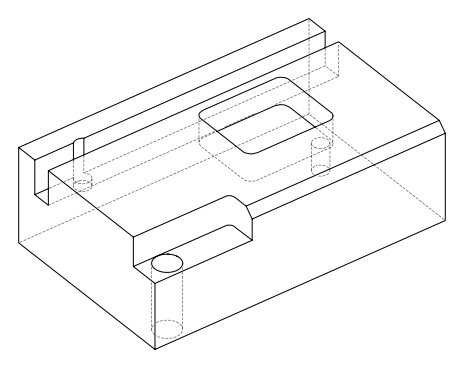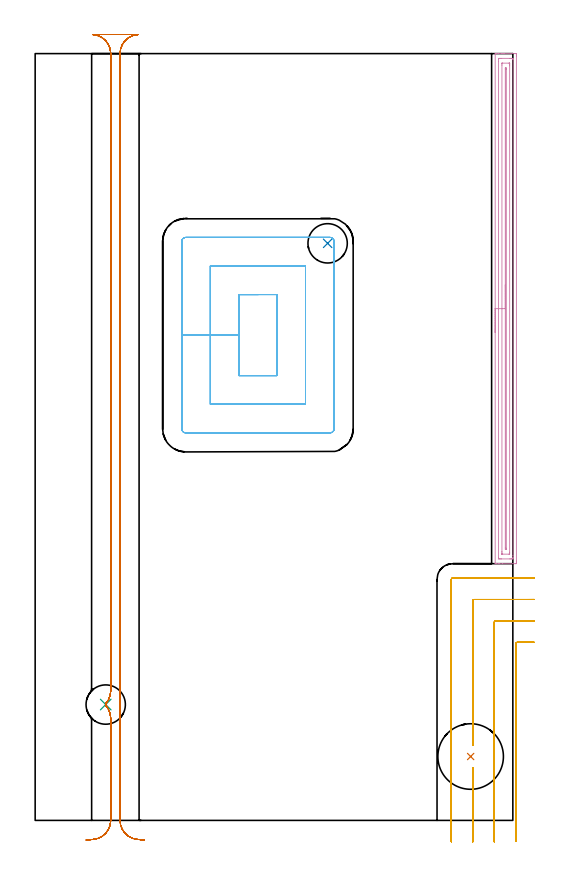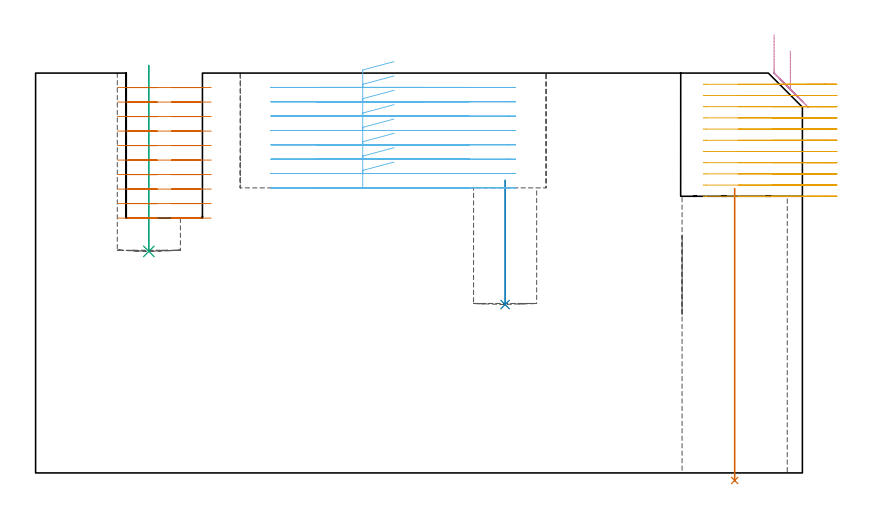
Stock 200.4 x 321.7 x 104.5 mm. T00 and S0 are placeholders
(PLAN: 7 operations, 4 tool changes, 44.4 min)
(1 INDEXABLE_INSERT_DRILL_THROUGH_HOLE_FROM_SOLID | STEP1HOLE | NXT0302_026 | 0.31 min | 62033 mm3)
(2 INDEXABLE_INSERT_DRILL_BLIND_HOLE_FROM_SOLID | STEP1POCKET | NXT0302_004 | 0.14 min | 12877 mm3)
(3 INDEXABLE_INSERT_DRILL_BLIND_HOLE_FROM_SOLID_1 | STEP1POCKET_1 | NXT0302_004 | 0.2 min | 9911 mm3)
(4 AREA_MILL | FG_CHAMFER_SURFACE | UGT0205_001 | 7.01 min | 8682 mm3)
(5 MILL_CORNER_NOTCH_RECTANGULAR | CORNER_NOTCH_RECTANGULAR | NXT0201_011 | Follow Part, ap 3, ae 75% | 11.6 min | 90666 mm3)
(6 MILL_RECTANGULAR_POCKET | POCKET_RECTANGULAR_STRAIGHT | NXT0201_012 | Follow Part, ap 4, ae 75% | 10.62 min | 226114 mm3)
(7 MILL_RECTANGULAR_SLOT | SLOT_RECTANGULAR | NXT0201_012 | Follow Part, ap 4, ae 75% | 14.52 min | 235250 mm3)
(TOOL NXT0302_026 | Index. Insert Drill 27.5mm [880-D2750L32-03] | D27.5 PA176 FL83 Z2)
(TOOL NXT0302_004 | Index. Insert Drill 16.5mm [880-D1650L20-05] | D16.5 PA176 FL83 Z2)
(TOOL UGT0205_001 | Chamfer Mill 20 x 3 x 45 deg. | D20 FL50 Z2)
(TOOL NXT0201_011 | ENDMILL 12mm [2P460-1200-NA 1630] | D12 FL38 Z6)
(TOOL NXT0201_012 | ENDMILL 16mm [2P460-1600-NA 1630] | D16 FL38 Z6)
(OP 1 INDEXABLE_INSERT_DRILL_THROUGH_HOLE_FROM_SOLID)
G17 G21 G94 G90
T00 M6
G54
G17 G0 G90 X182.7 Y26.8 S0 M3
G43 Z114.5 H1
G94 G81 G98 Z-1.98 F250. R74.3
G80
M5
M2
(OP 2 INDEXABLE_INSERT_DRILL_BLIND_HOLE_FROM_SOLID)
G17 G21 G94 G90
T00 M6
G54
G17 G0 G90 X122.7 Y242.1 S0 M3
G43 Z114.5 H1
G94 G81 G98 Z44. F250. R76.5
G80
M5
M2
(OP 3 INDEXABLE_INSERT_DRILL_BLIND_HOLE_FROM_SOLID_1)
G17 G21 G94 G90
T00 M6
G54
G17 G0 G90 X29.6 Y48.6 S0 M3
G43 Z114.5 H1
G94 G81 G98 Z57.9 F250. R106.5
G80
M5
M2
(OP 4 AREA_MILL)
G17 G21 G94 G90
T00 M6
G54
G17 G0 G90 X193. Y204.7 S1061 M3
G43 Z114.5 H0
G94 G1 Y204.738 Z113.628 F250.
Y204.852 Z112.763
Y205.041 Z111.912
Y205.303 Z111.08
Y205.637 Z110.274
Y206.04 Z109.5
Y206.508 Z108.764
Y207.04 Z108.072
Y207.629 Z107.429
Y208.272 Z106.839
Y208.964 Z106.308
Y209.7 Z105.84
Y210.474 Z105.437
Y211.28 Z105.103
Y212.112 Z104.841
Y212.963 Z104.652
Y213.828 Z104.538
Y214.7 Z104.5
Y321.521
X193.003 Y321.691 Z104.488
X193.013 Y321.693 Z104.478
X193.38 Y321.7 Z104.12
X193.652 Z103.847
X194.359 Z103.136
X195.595 Z101.902
X196.125 Z101.369
X196.743 Z100.752
X201.159 Z96.338
X201.424 Y321.697 Z96.073
X201.892 Y321.691 Z95.606
X201.895 Y321.551 Z95.603
X201.899 Y321.074 Z95.601
X201.9 Y320.593 Z95.6
Y108.738
X201.899 Y108.326 Z95.601
X201.895 Y107.849 Z95.603
X201.892 Y107.709 Z95.606
X201.424 Y107.7 Z96.073
X196.125 Z101.369
X194.712 Z102.784
X194.359 Z103.136
X193.652 Z103.847
X193.381 Z104.119
X193.014 Z104.477
X193.003 Y107.707 Z104.488
X193. Y107.879 Z104.5
Y214.7
X194.414 Z103.086
Y318.336
X194.415 Y319.229 Z103.085
X194.417 Y319.286 Z103.083
X194.432 Y319.69 Z103.068
X194.836 Y319.698 Z102.664
X195.242 Y319.699 Z102.258
X195.717 Y319.7 Z101.783
X199.249 Z98.251
X199.658 Z97.842
X200.135 Y319.697 Z97.365
X200.372 Y319.69 Z97.128
X200.479 Y319.674 Z97.021
X200.485 Y319.343 Z97.015
Y319.286
X200.486 Y111.063 Z97.014
X200.485 Y110.171 Z97.015
X200.483 Y110.114 Z97.017
X200.468 Y109.71 Z97.032
X200.064 Y109.702 Z97.436
X199.658 Y109.701 Z97.842
X199.183 Y109.7 Z98.317
X195.651 Z101.849
X195.242 Y109.701 Z102.258
X194.765 Y109.703 Z102.735
X194.528 Y109.71 Z102.972
X194.421 Y109.726 Z103.079
X194.415 Y110.057 Z103.085
Y110.114
X194.414 Y214.7 Z103.086
X195.828 Z101.672
X195.829 Y316.905 Z101.671
X195.831 Y317.499 Z101.669
X195.834 Y317.648 Z101.666
X195.835 Y317.679 Z101.665
X195.861 Y317.69 Z101.639
X195.93 Y317.696 Z101.57
X196.125 Y317.699 Z101.375
X198.775 Z98.725
X198.974 Y317.697 Z98.526
X199.03 Y317.694 Z98.47
X199.061 Y317.69 Z98.439
X199.065 Y317.676 Z98.435
X199.068 Y317.599 Z98.432
X199.07 Y317.499 Z98.43
X199.071 Y317.199 Z98.429
Y316.605
Y112.495
X199.069 Y111.901 Z98.431
X199.066 Y111.752 Z98.434
X199.065 Y111.721 Z98.435
X199.039 Y111.71 Z98.461
X198.97 Y111.704 Z98.53
X198.775 Y111.701 Z98.725
X196.125 Z101.375
X195.926 Y111.703 Z101.574
X195.87 Y111.706 Z101.63
X195.839 Y111.71 Z101.661
X195.835 Y111.724 Z101.665
X195.832 Y111.801 Z101.668
X195.83 Y111.901 Z101.67
X195.829 Y112.201 Z101.671
X195.828 Y112.795 Z101.672
Y214.7
X197.243 Z100.257
Y315.237
X197.244 Y315.472 Z100.256
X197.25 Y315.674 Z100.25
X197.45 Y315.69 Z100.05
X197.65 Y315.674 Z99.85
X197.654 Y315.474 Z99.846
X197.657 Y315.054 Z99.843
Y114.163
X197.656 Y113.928 Z99.844
X197.651 Y113.726 Z99.849
X197.45 Y113.71 Z100.05
X197.249 Y113.726 Z100.251
X197.246 Y113.926 Z100.254
X197.243 Y114.346 Z100.257
Y214.7
Y215.572 Z100.295
Y216.436 Z100.409
Y217.288 Z100.598
Y218.12 Z100.86
Y218.926 Z101.194
Y219.7 Z101.597
Y220.436 Z102.066
Y221.128 Z102.597
Y221.771 Z103.186
Y222.36 Z103.829
Y222.891 Z104.522
Y223.36 Z105.257
Y223.763 Z106.031
Y224.097 Z106.837
Y224.359 Z107.669
Y224.548 Z108.521
Y224.662 Z109.386
Y224.7 Z110.257
G0 Z114.5
M5
M2
(OP 5 MILL_CORNER_NOTCH_RECTANGULAR)
G17 G21 G94 G90
T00 M6
G54
G17 G0 G90 X209.4 Y74.717 S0 M3
G43 Z114.5 H1
Z101.573
G94 G1 X206.4 Y74.7 F250.
X206.251 F500.
X202.196
G3 X201.6 Y74.104 R0.6
G1 Y-5.879
Y-8.879 F250.
G0 Z114.5
X209.4 Y83.725
Z101.573
G1 X206.4 Y83.701
X206.251 Y83.7 F500.
X193.196
G3 X192.6 Y83.104 R0.6
G1 Y-6.
Y-9. F250.
G0 Z114.5
X209.4 Y92.751
Z101.573
G1 X206.4 Y92.701
X206.251 Y92.7 F500.
X184.197
G3 X183.6 Y92.103 R0.6
G1 Y34.493
Y31.493 F250.
G0 Z114.5
Y22.104
Z101.573
G1 Y19.104
Y-6. F500.
Y-9. F250.
G0 Z114.5
X209.251 Y101.7
Z101.573
G1 X206.251
X175.2 F500.
G3 X174.6 Y101.1 R0.6
G1 Y-6.
Y-9. F250.
G0 Z114.5
X209.4 Y74.7
Z98.645
G1 X206.4
X202.196 F500.
G3 X201.6 Y74.104 R0.6
G1 Y-5.879
Y-8.879 F250.
G0 Z114.5
X209.4 Y83.7
Z98.645
G1 X206.4
X193.197 F500.
G3 X192.6 Y83.103 R0.6
G1 Y-6.
Y-9. F250.
G0 Z114.5
X209.4 Y92.7
Z98.645
G1 X206.4
X184.197 F500.
G3 X183.6 Y92.103 R0.6
G1 Y34.493
Y31.493 F250.
G0 Z114.5
Y22.104
Z98.645
G1 Y19.104
Y-6. F500.
Y-9. F250.
G0 Z114.5
X209.4 Y101.7
Z98.645
G1 X206.4
X175.2 F500.
G3 X174.6 Y101.1 R0.6
G1 Y-6.
Y-9. F250.
G0 Z114.5
X209.4 Y74.7
Z95.718
G1 X206.4
X202.196 F500.
G3 X201.6 Y74.104 R0.6
G1 Y-5.879
Y-8.879 F250.
G0 Z114.5
X209.4 Y83.7
Z95.718
G1 X206.4
X193.196 F500.
G3 X192.6 Y83.104 R0.6
G1 Y-6.
Y-9. F250.
G0 Z114.5
X209.4 Y92.7
Z95.718
G1 X206.4
X184.197 F500.
G3 X183.6 Y92.103 R0.6
G1 Y34.494
Y31.494 F250.
G0 Z114.5
Y22.104
Z95.718
G1 Y19.104
Y-6. F500.
Y-9. F250.
G0 Z114.5
X209.4 Y101.7
Z95.718
G1 X206.4
X175.2 F500.
G3 X174.6 Y101.1 R0.6
G1 Y-6.
Y-9. F250.
G0 Z114.5
X209.4 Y74.7
Z92.791
G1 X206.4
X202.196 F500.
G3 X201.6 Y74.104 R0.6
G1 Y-5.879
Y-8.879 F250.
G0 Z114.5
X209.4 Y83.7
Z92.791
G1 X206.4
X193.197 F500.
G3 X192.6 Y83.103 R0.6
G1 Y-6.
Y-9. F250.
G0 Z114.5
X209.4 Y92.7
Z92.791
G1 X206.4
X184.197 F500.
G3 X183.6 Y92.103 R0.6
G1 Y34.494
Y31.494 F250.
G0 Z114.5
Y22.105
Z92.791
G1 Y19.105
Y-6. F500.
Y-9. F250.
G0 Z114.5
X209.4 Y101.7
Z92.791
G1 X206.4
X175.2 F500.
G3 X174.6 Y101.1 R0.6
G1 Y-6.
Y-9. F250.
G0 Z114.5
X209.4 Y74.7
Z89.864
G1 X206.4
X202.196 F500.
G3 X201.6 Y74.104 R0.6
G1 Y-5.879
Y-8.879 F250.
G0 Z114.5
X209.4 Y83.7
Z89.864
G1 X206.4
X193.197 F500.
G3 X192.6 Y83.103 R0.6
G1 Y-6.
Y-9. F250.
G0 Z114.5
X209.4 Y92.7
Z89.864
G1 X206.4
X184.197 F500.
G3 X183.6 Y92.103 R0.6
G1 Y34.494
Y31.494 F250.
G0 Z114.5
Y22.105
Z89.864
G1 Y19.105
Y-6. F500.
Y-9. F250.
G0 Z114.5
X209.4 Y101.7
Z89.864
G1 X206.4
X175.2 F500.
G3 X174.6 Y101.1 R0.6
G1 Y-6.
Y-9. F250.
G0 Z114.5
X209.4 Y74.7
Z86.936
G1 X206.4
X202.196 F500.
G3 X201.6 Y74.104 R0.6
G1 Y-5.879
Y-8.879 F250.
G0 Z114.5
X209.4 Y83.7
Z86.936
G1 X206.4
X193.197 F500.
G3 X192.6 Y83.103 R0.6
G1 Y-6.
Y-9. F250.
G0 Z114.5
X209.4 Y92.7
Z86.936
G1 X206.4
X184.197 F500.
G3 X183.6 Y92.103 R0.6
G1 Y34.494
Y31.494 F250.
G0 Z114.5
Y22.104
Z86.936
G1 Y19.104
Y-6. F500.
Y-9. F250.
G0 Z114.5
X209.4 Y101.7
Z86.936
G1 X206.4
X175.2 F500.
G3 X174.6 Y101.1 R0.6
G1 Y-6.
Y-9. F250.
G0 Z114.5
X209.4 Y74.7
Z84.009
G1 X206.4
X202.196 F500.
G3 X201.6 Y74.104 R0.6
G1 Y-5.879
Y-8.879 F250.
G0 Z114.5
X209.4 Y83.7
Z84.009
G1 X206.4
X193.196 F500.
G3 X192.6 Y83.104 R0.6
G1 Y-6.
Y-9. F250.
G0 Z114.5
X209.4 Y92.7
Z84.009
G1 X206.4
X184.197 F500.
G3 X183.6 Y92.103 R0.6
G1 Y34.494
Y31.494 F250.
G0 Z114.5
Y22.104
Z84.009
G1 Y19.104
Y-6. F500.
Y-9. F250.
G0 Z114.5
X209.4 Y101.7
Z84.009
G1 X206.4
X175.2 F500.
G3 X174.6 Y101.1 R0.6
G1 Y-6.
Y-9. F250.
G0 Z114.5
X209.4 Y74.7
Z81.082
G1 X206.4
X202.196 F500.
G3 X201.6 Y74.104 R0.6
G1 Y-5.879
Y-8.879 F250.
G0 Z114.5
X209.4 Y83.7
Z81.082
G1 X206.4
X193.196 F500.
G3 X192.6 Y83.104 R0.6
G1 Y-6.
Y-9. F250.
G0 Z114.5
X209.4 Y92.7
Z81.082
G1 X206.4
X184.197 F500.
G3 X183.6 Y92.103 R0.6
G1 Y34.493
Y31.493 F250.
G0 Z114.5
Y22.104
Z81.082
G1 Y19.104
Y-6. F500.
Y-9. F250.
G0 Z114.5
X209.4 Y101.7
Z81.082
G1 X206.4
X175.2 F500.
G3 X174.6 Y101.1 R0.6
G1 Y-6.
Y-9. F250.
G0 Z114.5
X209.4 Y74.7
Z78.155
G1 X206.4
X202.196 F500.
G3 X201.6 Y74.104 R0.6
G1 Y-5.879
Y-8.879 F250.
G0 Z114.5
X209.4 Y83.7
Z78.155
G1 X206.4
X193.196 F500.
G3 X192.6 Y83.104 R0.6
G1 Y-6.
Y-9. F250.
G0 Z114.5
X209.4 Y92.7
Z78.155
G1 X206.4
X184.197 F500.
G3 X183.6 Y92.103 R0.6
G1 Y34.493
Y31.493 F250.
G0 Z114.5
Y22.104
Z78.155
G1 Y19.104
Y-6. F500.
Y-9. F250.
G0 Z114.5
X209.4 Y101.7
Z78.155
G1 X206.4
X175.2 F500.
G3 X174.6 Y101.1 R0.6
G1 Y-6.
Y-9. F250.
G0 Z114.5
X209.4 Y74.7
Z75.227
G1 X206.4
X202.196 F500.
G3 X201.6 Y74.104 R0.6
G1 Y-5.879
Y-8.879 F250.
G0 Z114.5
X209.4 Y83.7
Z75.227
G1 X206.4
X193.197 F500.
G3 X192.6 Y83.103 R0.6
G1 Y-6.
Y-9. F250.
G0 Z114.5
X209.4 Y92.7
Z75.227
G1 X206.4
X184.197 F500.
G3 X183.6 Y92.103 R0.6
G1 Y34.494
Y31.494 F250.
G0 Z114.5
Y22.104
Z75.227
G1 Y19.104
Y-6. F500.
Y-9. F250.
G0 Z114.5
X209.4 Y101.7
Z75.227
G1 X206.4
X175.2 F500.
G3 X174.6 Y101.1 R0.6
G1 Y-6.
Y-9. F250.
G0 Z114.5
X209.4 Y74.7
Z72.3
G1 X206.4
X202.196 F500.
G3 X201.6 Y74.104 R0.6
G1 Y-5.879
Y-8.879 F250.
G0 Z114.5
X209.4 Y83.7
Z72.3
G1 X206.4
X193.197 F500.
G3 X192.6 Y83.103 R0.6
G1 Y-6.
Y-9. F250.
G0 Z114.5
X209.4 Y92.7
Z72.3
G1 X206.4
X184.197 F500.
G3 X183.6 Y92.103 R0.6
G1 Y34.493
Y31.493 F250.
G0 Z114.5
Y22.104
Z72.3
G1 Y19.104
Y-6. F500.
Y-9. F250.
G0 Z114.5
X209.4 Y101.7
Z72.3
G1 X206.4
X175.2 F500.
G3 X174.6 Y101.1 R0.6
G1 Y-6.
Y-9. F250.
G0 Z114.5
M5
M2
(OP 6 MILL_RECTANGULAR_POCKET)
G17 G21 G94 G90
T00 M6
G54
G17 G0 G90 X93.691 Y220.6 S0 M3
G43 Z114.5 H1
Z107.5
G94 G1 X85.5 Z105.305 F250.
Y203.6 Z100.75
Y186.6 F500.
X101.4
Y220.6
X85.5
Y203.6
X73.5
Y174.6
X113.4
Y232.6
X73.5
Y203.6
X61.5
Y164.3
G3 X63.2 Y162.6 R1.7
G1 X123.7
G3 X125.4 Y164.3 R1.7
G1 Y242.9
G3 X123.7 Y244.6 R1.7
G1 X63.2
G3 X61.5 Y242.9 R1.7
G1 Y203.6
Y202.6
G0 X93.691 Y220.6 Z103.75
G1 X85.5 Z101.555 F250.
Y203.6 Z97.
Y186.6 F500.
X101.4
Y220.6
X85.5
Y203.6
X73.5
Y174.6
X113.4
Y232.6
X73.5
Y203.6
X61.5
Y164.3
G3 X63.2 Y162.6 R1.7
G1 X123.7
G3 X125.4 Y164.3 R1.7
G1 Y242.9
G3 X123.7 Y244.6 R1.7
G1 X63.2
G3 X61.5 Y242.9 R1.7
G1 Y203.6
Y202.6
G0 X93.691 Y220.6 Z100.
G1 X85.5 Z97.805 F250.
Y203.6 Z93.25
Y186.6 F500.
X101.4
Y220.6
X85.5
Y203.6
X73.5
Y174.6
X113.4
Y232.6
X73.5
Y203.6
X61.5
Y164.3
G3 X63.2 Y162.6 R1.7
G1 X123.7
G3 X125.4 Y164.3 R1.7
G1 Y242.9
G3 X123.7 Y244.6 R1.7
G1 X63.2
G3 X61.5 Y242.9 R1.7
G1 Y203.6
Y202.6
G0 X93.691 Y220.6 Z96.25
G1 X85.5 Z94.055 F250.
Y203.6 Z89.5
Y186.6 F500.
X101.4
Y220.6
X85.5
Y203.6
X73.5
Y174.6
X113.4
Y232.6
X73.5
Y203.6
X61.5
Y164.3
G3 X63.2 Y162.6 R1.7
G1 X123.7
G3 X125.4 Y164.3 R1.7
G1 Y242.9
G3 X123.7 Y244.6 R1.7
G1 X63.2
G3 X61.5 Y242.9 R1.7
G1 Y203.6
Y202.6
G0 X93.691 Y220.6 Z92.5
G1 X85.5 Z90.305 F250.
Y203.6 Z85.75
Y186.6 F500.
X101.4
Y220.6
X85.5
Y203.6
X73.5
Y174.6
X113.4
Y232.6
X73.5
Y203.6
X61.5
Y164.3
G3 X63.2 Y162.6 R1.7
G1 X123.7
G3 X125.4 Y164.3 R1.7
G1 Y242.9
G3 X123.7 Y244.6 R1.7
G1 X63.2
G3 X61.5 Y242.9 R1.7
G1 Y203.6
Y202.6
G0 X93.691 Y220.6 Z88.75
G1 X85.5 Z86.555 F250.
Y203.6 Z82.
Y186.6 F500.
X101.4
Y220.6
X85.5
Y203.6
X73.5
Y174.6
X113.4
Y232.6
X73.5
Y203.6
X61.5
Y164.3
G3 X63.2 Y162.6 R1.7
G1 X123.7
G3 X125.4 Y164.3 R1.7
G1 Y242.9
G3 X123.7 Y244.6 R1.7
G1 X63.2
G3 X61.5 Y242.9 R1.7
G1 Y203.6
Y202.6
G0 X93.691 Y220.6 Z85.
G1 X85.5 Z82.805 F250.
Y203.6 Z78.25
Y186.6 F500.
X101.4
Y220.6
X85.5
Y203.6
X73.5
Y174.6
X113.4
Y232.6
X73.5
Y203.6
X61.5
Y164.3
G3 X63.2 Y162.6 R1.7
G1 X123.7
G3 X125.4 Y164.3 R1.7
G1 Y242.9
G3 X123.7 Y244.6 R1.7
G1 X63.2
G3 X61.5 Y242.9 R1.7
G1 Y203.6
Y202.6
G0 X93.691 Y220.6 Z81.25
G1 X85.5 Z79.055 F250.
Y203.6 Z74.5
Y186.6 F500.
X101.4
Y220.6
X85.5
Y203.6
X73.5
Y174.6
X113.4
Y232.6
X73.5
Y203.6
X61.5
Y164.3
G3 X63.2 Y162.6 R1.7
G1 X123.7
G3 X125.4 Y164.3 R1.7
G1 Y242.9
G3 X123.7 Y244.6 R1.7
G1 X63.2
G3 X61.5 Y242.9 R1.7
G1 Y203.6
Y202.6
G0 Z114.5
M5
M2
(OP 7 MILL_RECTANGULAR_SLOT)
G17 G21 G94 G90
T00 M6
G54
G17 G0 G90 X45.897 Y-8.23 S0 M3
G43 Z114.5 H1
Z100.71
G94 G1 X42.908 Y-7.97 F250.
G2 X35.6 Y0. R8. F500.
G1 Y321.7
G2 X43.2 Y329.69 R8.
G1 Y329.7
X24.1
Y329.69
G2 X31.7 Y321.7 R8.
G1 Y54.366
G2 X29.47 Y48.825 R8.
G1 X29.475 Y48.817
G2 X29.475 Y48.383 R-0.25
G1 X29.47 Y48.375
G2 X31.7 Y42.834 R8.
G1 Y0.
G2 X24.392 Y-7.97 R8.
G1 X21.403 Y-8.23 F250.
G0 X45.897 Z96.92
G1 X42.908 Y-7.97
G2 X35.6 Y0. R8. F500.
G1 Y321.7
G2 X43.2 Y329.69 R8.
G1 Y329.7
X24.1
Y329.69
G2 X31.7 Y321.7 R8.
G1 Y54.366
G2 X29.47 Y48.825 R8.
G1 X29.475 Y48.817
G2 X29.475 Y48.383 R-0.25
G1 X29.47 Y48.375
G2 X31.7 Y42.834 R8.
G1 Y0.
G2 X24.392 Y-7.97 R8.
G1 X21.403 Y-8.23 F250.
G0 X45.897 Z93.13
G1 X42.908 Y-7.97
G2 X35.6 Y0. R8. F500.
G1 Y321.7
G2 X43.2 Y329.69 R8.
G1 Y329.7
X24.1
Y329.69
G2 X31.7 Y321.7 R8.
G1 Y54.366
G2 X29.47 Y48.825 R8.
G1 X29.475 Y48.817
G2 X29.475 Y48.383 R-0.25
G1 X29.47 Y48.375
G2 X31.7 Y42.834 R8.
G1 Y0.
G2 X24.392 Y-7.97 R8.
G1 X21.403 Y-8.23 F250.
G0 X45.897 Z89.34
G1 X42.908 Y-7.97
G2 X35.6 Y0. R8. F500.
G1 Y321.7
G2 X43.2 Y329.69 R8.
G1 Y329.7
X24.1
Y329.69
G2 X31.7 Y321.7 R8.
G1 Y54.366
G2 X29.47 Y48.825 R8.
G1 X29.475 Y48.817
G2 X29.475 Y48.383 R-0.25
G1 X29.47 Y48.375
G2 X31.7 Y42.834 R8.
G1 Y0.
G2 X24.392 Y-7.97 R8.
G1 X21.403 Y-8.23 F250.
G0 X45.897 Z85.55
G1 X42.908 Y-7.97
G2 X35.6 Y0. R8. F500.
G1 Y321.7
G2 X43.2 Y329.69 R8.
G1 Y329.7
X24.1
Y329.69
G2 X31.7 Y321.7 R8.
G1 Y54.366
G2 X29.47 Y48.825 R8.
G1 X29.475 Y48.817
G2 X29.475 Y48.383 R-0.25
G1 X29.47 Y48.375
G2 X31.7 Y42.834 R8.
G1 Y0.
G2 X24.392 Y-7.97 R8.
G1 X21.403 Y-8.23 F250.
G0 X45.897 Z81.76
G1 X42.908 Y-7.97
G2 X35.6 Y0. R8. F500.
G1 Y321.7
G2 X43.2 Y329.69 R8.
G1 Y329.7
X24.1
Y329.69
G2 X31.7 Y321.7 R8.
G1 Y54.366
G2 X29.47 Y48.825 R8.
G1 X29.475 Y48.817
G2 X29.475 Y48.383 R-0.25
G1 X29.47 Y48.375
G2 X31.7 Y42.834 R8.
G1 Y0.
G2 X24.392 Y-7.97 R8.
G1 X21.403 Y-8.23 F250.
G0 X45.897 Z77.97
G1 X42.908 Y-7.97
G2 X35.6 Y0. R8. F500.
G1 Y321.7
G2 X43.2 Y329.69 R8.
G1 Y329.7
X24.1
Y329.69
G2 X31.7 Y321.7 R8.
G1 Y54.366
G2 X29.47 Y48.825 R8.
G1 X29.475 Y48.817
G2 X29.475 Y48.383 R-0.25
G1 X29.47 Y48.375
G2 X31.7 Y42.834 R8.
G1 Y0.
G2 X24.392 Y-7.97 R8.
G1 X21.403 Y-8.23 F250.
G0 X45.897 Z74.18
G1 X42.908 Y-7.97
G2 X35.6 Y0. R8. F500.
G1 Y321.7
G2 X43.2 Y329.69 R8.
G1 Y329.7
X24.1
Y329.69
G2 X31.7 Y321.7 R8.
G1 Y54.366
G2 X29.47 Y48.825 R8.
G1 X29.475 Y48.817
G2 X29.475 Y48.383 R-0.25
G1 X29.47 Y48.375
G2 X31.7 Y42.834 R8.
G1 Y0.
G2 X24.392 Y-7.97 R8.
G1 X21.403 Y-8.23 F250.
G0 X45.897 Z70.39
G1 X42.908 Y-7.97
G2 X35.6 Y0. R8. F500.
G1 Y321.7
G2 X43.2 Y329.69 R8.
G1 Y329.7
X24.1
Y329.69
G2 X31.7 Y321.7 R8.
G1 Y54.366
G2 X29.47 Y48.825 R8.
G1 X29.475 Y48.817
G2 X29.475 Y48.383 R-0.25
G1 X29.47 Y48.375
G2 X31.7 Y42.834 R8.
G1 Y0.
G2 X24.392 Y-7.97 R8.
G1 X21.403 Y-8.23 F250.
G0 X45.897 Z66.6
G1 X42.908 Y-7.97
G2 X35.6 Y0. R8. F500.
G1 Y321.7
G2 X43.2 Y329.69 R8.
G1 Y329.7
X24.1
Y329.69
G2 X31.7 Y321.7 R8.
G1 Y54.366
G2 X29.47 Y48.825 R8.
G1 X29.475 Y48.817
G2 X29.475 Y48.383 R-0.25
G1 X29.47 Y48.375
G2 X31.7 Y42.834 R8.
G1 Y0.
G2 X24.392 Y-7.97 R8.
G1 X21.403 Y-8.23 F250.
G0 Z114.5
M5
M2
